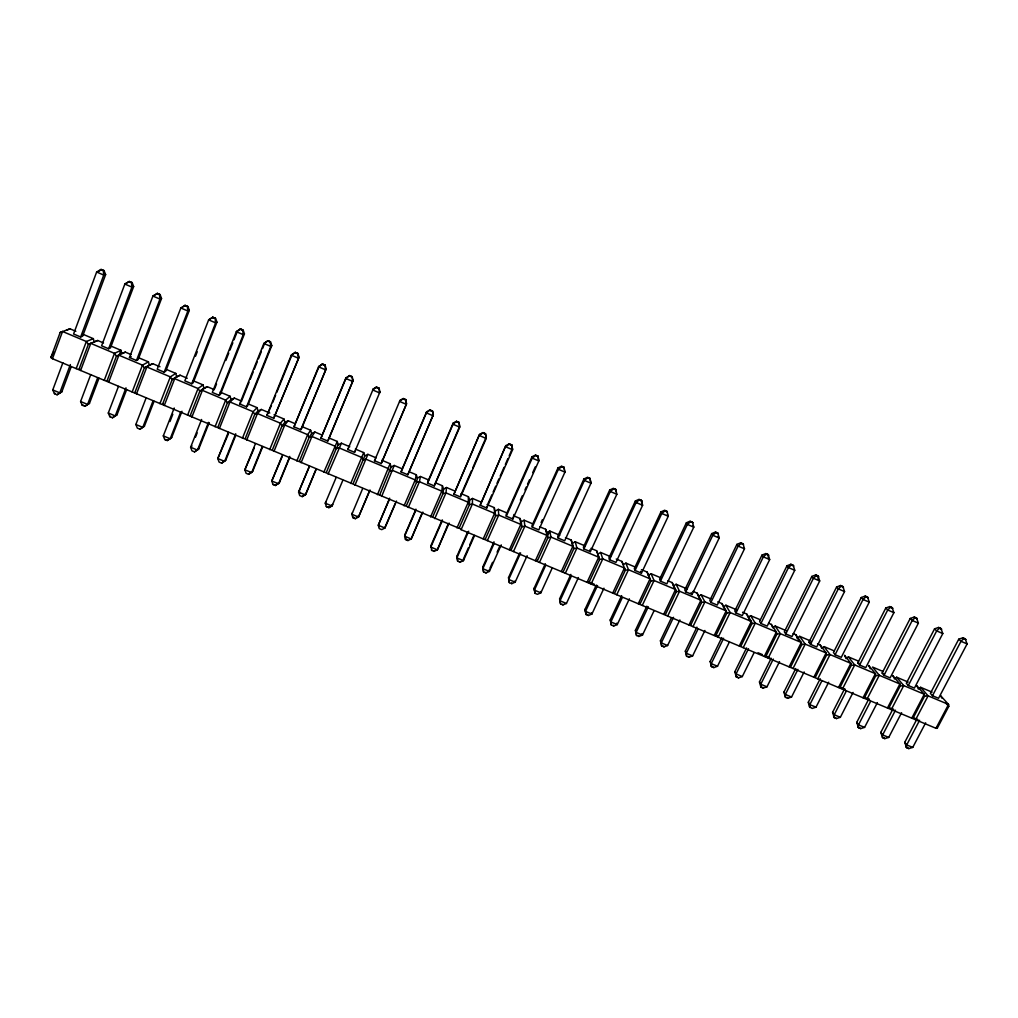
<?xml version="1.0" encoding="UTF-8"?>
<svg xmlns="http://www.w3.org/2000/svg" width="1018" height="1018" viewBox="0 0 1018 1018"><rect width="100%" height="100%" fill="white"/><g stroke="black" fill="none" stroke-linecap="round" stroke-linejoin="round"><path stroke-width="1.5" d="M853.071 692.431L840.346 717.308L836.491 718.555L834.2 717.601L834.226 714.763L846.225 691.247M481.209 502.129L472.492 498.451L472.403 504.025L461.103 529.653L935.975 728.29L937.222 728.303L948.776 706.39L948.547 704.456L940.708 695.79L941.752 698.03M461.116 493.654L468.42 496.733L469.565 500.054L469.451 504.686L459.067 528.266L52.452 358.718L50.9 357.522L60.177 332.466L62.543 331.486L86.352 341.501L88.375 344.339L79.022 369.279L79.709 368.961M877.376 702.611L864.587 727.386L860.694 728.608L858.416 727.654L858.492 724.854L870.555 701.427M468.42 496.733L468.255 502.268L456.967 527.922M463.483 559.416L463.432 560.651L460.098 562.203L457.642 561.173L456.98 556.146L467.478 532.376M901.579 712.727L888.727 737.426L884.795 738.623L882.53 737.668L882.657 734.894L895.496 710.182M460.098 562.203L460.136 561.529M459.093 527.693L461.103 529.653M457.642 561.173L456.98 556.146M925.667 722.805L912.752 747.403L908.794 748.586L906.529 747.645L906.707 744.896L919.61 720.273M453.939 494.188L479.542 434.406L482.965 432.599L485.459 433.655L486.222 438.465L460.556 496.975L453.939 494.188L479.542 434.406M453.15 423.119L453.035 424.29L459.729 427.153L459.042 422.368L456.535 421.287L453.15 423.119L427.827 481.654L427.585 483.092L434.241 485.891L459.729 427.153L459.042 422.368M427.585 483.092L453.035 424.29L456.535 421.287M455.275 491.198L446.52 487.507L445.973 492.89L434.75 518.633M435.551 482.876L442.423 485.777L443.555 489.098L443.046 493.577L432.803 516.686M442.423 485.777L441.799 491.134L430.589 516.889M442.079 520.096L431.021 545.355L431.632 550.369L434.088 551.387L434.164 550.738M431.632 550.369L431.708 549.72M434.241 485.891L459.194 427.395M433.337 414.657L407.798 474.757L401.117 471.932L401.486 470.545L426.644 411.794L429.978 409.936L432.497 411.017L433.337 414.657L407.798 474.757M404.96 534.514L405.482 539.515L407.964 540.545L405.609 538.878L404.96 534.514L415.929 509.153M428.68 479.987L420.434 476.5L419.416 481.718L408.256 507.549M426.644 411.794L426.389 412.901L433.121 415.777L432.497 411.017M405.482 539.515L405.609 538.878M409.401 471.856L416.311 474.77L417.418 478.091L416.527 482.417L406.398 505.641M416.311 474.77L415.217 479.949L404.082 505.806M401.117 471.932L426.389 412.901L429.978 409.936M385.237 526.879L384.931 528.011L381.712 529.64L379.23 528.596L378.289 525.25L389.665 498.158M402.504 468.954L394.221 465.455L381.661 496.428M381.75 460.2L390.072 463.712L391.154 467.02L379.867 494.544M390.072 463.712L377.462 494.672M374.522 460.734L399.998 400.405L403.306 398.522L405.826 399.603L406.373 404.35L381.228 463.559L374.522 460.734L375.018 459.398M399.998 400.405L399.616 401.474L406.373 404.35L405.826 399.603M381.228 463.559L406.716 403.281M399.616 401.474L403.306 398.522M369.33 491.325L358.527 517.042L355.346 518.684L352.852 517.64L351.846 514.268L352.457 512.678M355.346 518.684L353.068 517.042L352.852 517.64M53.649 351.795L50.9 357.522M52.452 358.718L62.543 331.486M71.247 366.633L61.831 391.841L57.072 394.78L54.438 393.686L52.758 389.945L62.887 362.752M70.357 364.571L59.782 392.859L57.072 394.78M80.651 336.971L103.76 275.064L103.34 270.712L100.68 269.579L96.646 272.022L73.576 333.993L80.651 336.971L82.611 336.22L105.63 274.606L104.04 270.546L100.68 269.579M76.185 368.643L86.352 341.501L93.363 338.663L94.165 341.933L97.715 340.496L103.531 342.951M80.613 370.501L90.78 343.371L114.474 353.348L116.434 356.147L107.005 380.986L107.653 380.643M98.988 378.238L89.495 403.332L84.825 406.309L82.203 405.215L80.6 401.512L90.666 374.789M97.677 377.716L87.586 404.426L84.825 406.309M108.633 348.754L131.933 287.101L131.487 282.749L128.841 281.617L124.845 284.073L101.596 345.789L108.633 348.754L110.44 347.94L133.651 286.58L132.136 282.559L128.841 281.617M104.23 380.376L114.474 353.348L120.977 350.294L121.804 353.564L125.303 352.126L131.093 354.569M108.633 382.221L118.89 355.206L142.469 365.131L144.365 367.892L134.86 392.643L135.445 392.274M119.284 354.722L120.977 350.294L110.797 346.005M126.588 389.792L117.019 414.784L112.438 417.774L109.842 416.693L108.29 413.028L118.457 386.407M129.464 357.534L152.916 296.06L157.459 293.388L160.093 294.52L161.544 298.503L138.143 359.608L136.476 360.487L129.464 357.534L131.182 356.669M125.99 387.845L115.25 415.917L112.438 417.774M136.476 360.487L159.966 299.076L159.495 294.724L156.861 293.604M132.136 392.045L142.469 365.131L148.45 361.874L149.302 365.157L144.365 367.892L152.764 363.693L159.966 366.734M136.514 393.877L146.859 366.976L170.324 376.864L172.169 379.587L162.575 404.235L163.122 403.853M154.074 401.283L144.416 426.173L139.937 429.202L137.341 428.12L135.865 424.493L146.108 397.974M153.056 400.876L142.787 427.369L135.865 424.493M164.178 372.155L187.872 310.999L187.376 306.647L184.754 305.527L180.848 307.996L157.205 369.216L164.178 372.155L165.718 371.226L189.31 310.363L187.923 306.418L184.754 305.527M159.915 403.662L170.324 376.864L175.796 373.402L176.674 376.685L172.169 379.587L180.097 375.209L187.261 378.238M164.267 405.495L174.702 378.696L198.052 388.532L199.833 391.23L190.162 415.777L190.659 415.382M181.993 411.259L171.698 437.511L167.308 440.565L164.725 439.496L163.3 435.895L174.205 408.014M169.968 421.528L172.831 414.224M195.52 356.198L197.25 351.757M180.542 412.379L170.197 438.758L163.3 435.895M191.766 383.773L215.638 322.859L215.116 318.507L212.507 317.4L208.652 319.881L184.818 380.847L191.766 383.773L193.166 382.781L216.936 322.172L215.612 318.265L212.507 317.4M187.554 415.229L198.052 388.532L203.027 384.88L203.931 388.163L199.833 391.23L207.29 386.675L214.429 389.69M191.893 417.049L202.404 390.365L225.652 400.15L227.37 402.823L218.068 426.847M201.602 419.48L190.621 447.246L191.969 450.821L194.54 451.89L198.841 448.811L209.212 422.648M195.456 437.244L197.187 432.879M214.773 388.456L216.516 384.028M225.856 360.448L228.77 353.081M229.928 350.128L232.855 342.761M234.013 339.808L237.512 330.965L240.566 328.941L243.175 330.048L244.435 333.929L220.473 394.297L219.214 395.328L212.304 392.426L236.329 331.703L240.566 328.941M208.486 422.368L197.479 450.096L190.621 447.246L192.008 445.96M219.214 395.328L243.277 334.668L242.729 330.316L240.133 329.208M215.065 426.746L225.652 400.15L230.119 396.295L231.048 399.59L227.37 402.823L229.979 401.97L234.369 398.089L241.47 401.079M219.392 428.553L229.979 401.97L253.113 411.705L254.767 414.351L245.351 438.262M228.286 432.357L217.801 458.545L219.099 462.083L221.657 463.152L225.856 460.034L235.731 435.437M239.663 403.942L263.866 343.473L268.014 340.674L270.597 341.781L271.793 345.624L247.654 405.749L246.534 406.831L239.663 403.942L240.821 402.861M228.337 434.037L217.801 458.545L224.634 461.383L235.718 433.757M241.406 401.397L249.041 382.31M250.224 379.383L253.164 372.041M254.335 369.101L257.274 361.759M258.445 358.82L261.384 351.49M262.568 348.55L264.909 342.672M246.534 406.831L270.788 346.425L270.215 342.073L267.632 340.966L263.866 343.473L270.788 346.425L271.793 345.624M242.449 438.198L253.113 411.705L257.083 407.658L248.57 404.07M246.75 439.992L257.427 413.524L261.321 409.452L269.795 413.028M255.429 443.708L244.867 469.794L246.101 473.306L248.647 474.363L252.744 471.219L262.708 446.724M266.881 415.408L291.275 355.18L295.322 352.355L297.905 353.45L299.037 357.254L273.727 418.283L266.881 415.408L271.462 405.508M376.202 457.871L367.88 454.359L354.926 485.242M254.169 448.213L244.867 469.794L251.662 472.619L262.25 446.558M272.646 402.581L275.611 395.264M276.794 392.35L292.191 354.328M273.727 418.283L299.037 357.254M269.706 449.6L280.446 423.221L283.933 418.983L274.033 414.81M273.982 451.381L284.747 425.028L288.145 420.752L295.182 423.717M282.444 455.008L271.793 480.992L272.964 484.466L275.496 485.51L279.517 482.354L289.545 457.947M293.986 426.822L318.545 366.836L322.515 363.973L325.073 365.068L326.154 368.847L301.646 428.489L300.794 429.685L293.986 426.822L319.334 365.933M282.202 456.56L271.793 480.992L278.563 483.804L289.812 456.395M300.794 429.685L326.154 368.847M296.836 460.938L307.652 434.673L310.655 430.245L302.206 426.682M301.086 462.719L311.928 436.467L314.842 432.014L321.853 434.953M309.319 466.244L298.605 492.127L299.712 495.575L302.244 496.619L305.336 494.926L306.163 493.437L316.267 469.12M320.95 438.173L345.7 378.429L349.568 375.553L352.113 376.635L353.131 380.376L328.458 439.789L327.732 441.036L320.95 438.173L346.349 377.474M316.076 469.069L305.336 494.926L298.605 492.127L309.548 466.32M353.221 483.397L364.775 455.911L363.719 452.603L355.358 449.078M327.732 441.036L353.131 380.376M323.826 472.237L337.251 441.443L328.852 437.905M328.076 474.006L341.424 443.212L349.785 446.737M336.169 477.455L325.289 503.223L326.345 506.633L328.852 507.677L331.995 506.01L332.695 504.457L328.852 507.677M347.8 449.485L373.237 388.965L376.495 387.069L379.04 388.151L379.994 391.854L354.544 452.323L347.8 449.485L348.423 448.2M342.862 480.254L331.995 506.01L325.289 503.223L326.014 501.683M350.701 483.474L363.719 452.603M362.675 488.538L351.846 514.268L358.527 517.042L370.018 489.963M389.245 499.673L378.289 525.25L384.931 528.011L396.511 501.047M385.377 526.37L395.086 503.757M415.637 510.718L404.604 536.193L411.221 538.942L422.877 512.079M421.923 513.314L411.221 538.942L407.964 540.545M442.525 520.3L430.805 547.086L437.384 549.822L449.116 523.061M448.035 524.245L437.384 549.822L434.088 551.387M460.645 495.473L471.499 470.723M472.772 467.809L486.171 437.231M505.819 445.629L480.165 505.233L486.757 508.007L512.588 449.727L511.761 444.904L509.28 443.848L505.819 445.629L480.165 505.233M468.674 531.243L456.878 557.915L463.432 560.651L474.63 535.392M463.495 558.857L468.458 547.684M469.692 544.885L473.408 536.511M488.004 503.554L491.859 494.85M493.145 491.961L495.715 486.159M497 483.257L498.922 478.905M500.207 476.004L504.063 467.3M505.348 464.399L507.918 458.596M509.204 455.695L512.423 448.454M483.219 538.904L494.583 513.352L494.29 507.638L487.024 504.572M485.268 539.235L495.728 515.744L494.29 507.638M487.342 540.634L498.718 515.095L498.349 509.344L495.461 510.96M501.25 544.872L489.365 571.416L485.993 572.956L483.55 571.938L482.812 566.886L494.01 541.818M531.969 456.802L506.15 514.637L506.277 516.228L512.843 518.989L538.827 460.95L537.937 456.102L535.468 455.046L531.969 456.802L532.223 458.125L506.277 516.228M494.086 543.536L482.837 568.706L489.365 571.416L489.314 569.584M489.963 568.133L492.559 562.33M497.102 552.163L499.711 546.361M513.963 514.497L512.843 518.989M520.427 500.054L522.374 495.728M524.957 489.951L526.255 487.062M527.54 484.174L529.487 479.834M532.719 472.606L535.303 466.829M509.356 549.835L520.796 524.397L520.045 518.493L514.268 516.05M513.466 551.552L524.906 526.128L524.092 520.198L521.241 521.827L521.878 526.751L511.303 549.529M527.133 555.701L515.172 582.156L511.761 583.658L509.331 582.652L508.542 577.588L519.638 552.978M557.991 467.924L532.007 525.543L532.274 527.171L538.802 529.92L564.952 472.11L563.997 467.249L561.542 466.193L557.991 467.924L558.386 469.298L532.274 527.171M520.631 552.978L508.682 579.458L515.172 582.156L515.057 580.858M541.118 522.527L542.416 519.638M535.379 560.727L546.882 535.379L545.686 529.296L539.934 526.866M547.824 535.15L549.72 531.002L559.747 535.226M539.464 562.432L550.98 537.097L549.72 531.002L546.908 532.63L547.913 537.708L537.326 561.007L537.224 560.384M552.278 567.866L540.863 592.832L537.428 594.321L534.997 593.316L534.145 588.226L545.304 563.717M583.912 478.994L557.762 536.384L558.144 538.064L564.646 540.812L590.962 483.219L589.931 478.333L587.488 477.289L583.912 478.994L584.421 480.42L558.144 538.064M545.788 565.155L534.399 590.147L540.863 592.832L540.66 591.509M354.544 452.323L355.142 451.025M561.274 571.556L572.854 546.31L571.213 540.062L565.486 537.644M563.183 571.823L573.834 548.613L571.213 540.062M565.334 573.261L576.926 548.028L575.221 541.741L572.46 543.396M578.415 577.524L566.441 603.458L562.967 604.921L560.549 603.928L559.62 598.826L570.869 574.406M609.693 490.027L583.39 547.188L583.899 548.918L590.364 551.641L616.844 494.277L615.75 489.378L613.307 488.335L609.693 490.027L610.329 491.49L616.844 494.277M571.302 576.264L560.015 600.785L560.549 603.928M583.899 548.918L610.329 491.49L613.549 488.882L615.992 489.925M587.055 582.334L598.699 557.19L596.624 550.763L590.924 548.358M591.102 584.027L602.758 558.895L600.62 552.443L597.897 554.11L599.627 559.467L588.913 582.589L588.722 581.927L594.41 584.307M603.954 588.2L591.903 614.045L588.391 615.483L585.986 614.49L584.994 609.375L596.306 585.057M635.372 500.996L608.904 557.928L609.528 559.709L615.966 562.42L642.6 505.284L641.442 500.372L639.024 499.329L635.372 500.996L636.123 502.51L642.6 505.284L641.824 503.745M597.528 585.515L585.503 611.385L585.986 614.49M609.528 559.709L636.123 502.51L639.304 499.902L641.734 500.932M326.345 506.633L329.119 507.091M373.237 388.965L372.728 389.983L379.51 392.872L379.994 391.854M612.709 593.074L624.428 568.019L602.758 558.895L599.627 559.467L598.699 557.19L576.926 548.028L573.834 548.613L572.854 546.31L550.98 537.097L547.913 537.708L546.882 535.379L524.906 526.128L521.878 526.751L520.796 524.397L498.718 515.095L495.728 515.744L494.583 513.352L472.403 504.025L469.451 504.686L468.255 502.268L445.973 492.89L443.046 493.577L441.799 491.134L419.416 481.718L416.527 482.417L415.217 479.949L392.732 470.481L389.881 471.207L388.52 468.713L365.92 459.194L363.108 459.945L361.683 457.413L338.994 447.856L336.22 448.62L326.447 472.187M614.528 593.303L625.306 570.271L621.922 561.427L616.234 559.035M616.743 594.754L628.475 569.724L625.892 563.107L623.207 564.774L621.922 561.427M629.379 598.839L617.252 624.581L613.701 626.006L611.309 625.014L610.253 619.886L621.629 595.645M660.924 511.914L634.303 568.629L635.054 570.462L641.455 573.159L668.253 516.241L667.032 511.303L664.614 510.272L660.924 511.914L661.802 513.479L668.253 516.241L667.35 514.663M622.303 597.591L610.876 621.934L611.309 625.014M635.054 570.462L661.802 513.479L664.945 510.858L667.363 511.889M638.261 603.763L650.044 578.809L647.104 572.04L641.442 569.66M642.269 605.443L654.065 580.502L651.062 573.707L648.415 575.386L650.871 581.036L640.029 603.979L639.749 603.28M654.001 610.851L642.485 635.067L638.897 636.466L636.517 635.486L635.41 630.333L646.837 606.194M686.374 522.794L659.6 579.293L660.453 581.163L666.841 583.848L693.78 527.146L692.495 522.196L690.089 521.165L686.374 522.794L687.366 524.41L693.78 527.146L692.762 525.517M648.313 606.766L636.135 632.433L636.517 635.486M660.453 581.163L687.366 524.41L690.471 521.776L692.876 522.807M663.685 614.401L675.545 589.537L672.173 582.601L667.948 580.833M665.403 614.592L676.321 591.738L675.545 589.537L654.065 580.502L650.871 581.036L650.044 578.809L628.475 569.724L625.306 570.271L624.428 568.019M667.681 616.068L679.553 591.229L676.105 584.268L673.509 585.961L676.321 591.738L679.553 591.229L700.931 600.226L701.644 602.401L690.675 625.167L690.319 624.428M679.871 619.962L667.604 645.514L663.99 646.888L661.624 645.908L660.44 640.742L671.269 618.117M711.697 533.61L684.77 589.893L685.738 591.802L692.1 594.487L719.192 538.013L717.843 533.038L715.45 532.02L711.697 533.61L712.804 535.277L719.192 538.013L718.059 536.333M673.534 617.315L661.293 642.88L661.624 645.908M685.738 591.802L712.804 535.277L715.87 532.63L718.263 533.661M379.51 392.872L379.04 388.151M688.995 624.988L700.931 600.226L697.126 593.125L692.927 591.356M692.978 626.643L704.914 601.905L701.046 594.779L698.488 596.472L697.126 593.125M704.94 630.46L692.622 655.91L688.957 657.272L686.603 656.292L685.356 651.113L696.923 627.152M736.905 544.388L709.826 600.455L710.92 602.414L717.245 605.074L744.489 548.817L743.076 543.828L740.697 542.81L736.905 544.388L738.126 546.093L744.489 548.817M697.954 629.239L686.323 653.289L686.603 656.292M710.92 602.414L738.126 546.093L741.168 543.447L743.547 544.465M714.203 635.525L726.19 610.864L721.978 603.598L717.792 601.829M718.161 637.179L730.16 612.531L725.885 605.239L723.353 606.957L726.865 613.014L715.832 635.69L715.438 634.939L718.212 636.11M729.219 642.307L717.512 666.256L713.822 667.592L711.48 666.625L710.17 661.433L721.8 637.561M761.998 555.103L734.767 610.953L735.976 612.963L742.275 615.623L769.672 559.569L768.196 554.568L765.829 553.563L761.998 555.103L763.347 556.871L769.672 559.569M723.633 638.273L711.251 663.647L711.48 666.625M735.976 612.963L763.347 556.871L766.338 554.212L768.705 555.23M739.284 646.023L751.348 621.451L746.716 614.019L742.542 612.263M740.875 646.163L751.958 623.576L751.348 621.451L730.16 612.531L726.865 613.014L726.19 610.864L704.914 601.905L701.644 602.401L699.124 597.655M743.229 647.664L755.292 623.105L750.597 615.661L748.115 617.379L746.716 614.019M754.071 652.703L742.3 676.563L738.572 677.873L736.243 676.906L734.869 671.702L746.563 647.919M786.978 565.792L759.606 621.425L760.93 623.474L767.19 626.108L794.74 570.284L793.2 565.27L790.846 564.252L786.978 565.792L788.441 567.586L794.74 570.284M748.51 648.682L736.065 673.967L736.243 676.906M760.93 623.474L788.441 567.586L791.393 564.926L793.76 565.944M372.728 389.983L376.495 387.069M764.264 656.47L776.378 631.987L771.339 624.403L768.577 623.232M768.183 658.112L780.322 633.641L775.207 626.032L772.764 627.762L771.339 624.403M779.508 661.649L766.974 686.819L763.207 688.117L760.891 687.15L759.466 681.92L771.224 658.239M811.855 576.417L784.331 631.834L785.769 633.934L792.004 636.555L819.706 580.947L818.09 575.908L815.749 574.903L811.855 576.417L813.42 578.262L819.706 580.947M773.286 659.053L760.764 684.236L760.891 687.15M785.769 633.934L813.42 578.262L816.347 575.603L818.701 576.608M789.115 666.866L801.306 642.485L795.86 634.736L793.098 633.578M769.697 657.641L765.332 655.821L765.803 656.597L776.95 634.087L780.322 633.641L801.306 642.485L801.828 644.559L790.617 666.981L790.108 666.179M793.022 668.495L805.225 644.127L799.703 636.352L797.298 638.095L799.105 640.678M804.144 671.956L791.546 697.025L787.741 698.297L785.438 697.343L783.949 692.1L795.771 668.508M808.954 642.205L836.605 586.992L840.537 585.503L842.879 586.508L844.546 591.56L816.703 646.964L810.493 644.343L808.954 642.205L811.422 643.249M797.947 669.373L785.362 694.454L785.438 697.343M810.493 644.343L838.298 588.888L841.173 586.215L843.515 587.221M813.866 677.212L826.12 652.932L820.266 645.018L817.53 643.872M801.828 644.559L805.225 644.127L826.12 652.932L826.591 654.981L815.329 677.314L814.769 676.499M817.759 678.841L830.026 654.561L824.096 646.634L821.73 648.39L820.266 645.018M828.665 682.225L816.003 707.192L812.173 708.452L809.297 706.594L808.317 702.242L820.203 678.739M861.253 597.528L833.449 652.525L835.104 654.714L841.288 657.323L869.27 602.134L867.552 597.057L865.224 596.064L861.253 597.528L863.06 599.475L869.27 602.134M821.793 681.029L809.844 704.634L809.87 707.497M835.104 654.714L863.06 599.475L865.898 596.79L868.239 597.782M838.514 687.519L850.832 663.329L844.571 655.261L846.047 658.633L848.388 656.877L858.568 661.166M826.591 654.981L830.026 654.561L850.832 663.329L851.252 665.352L839.914 687.595L839.328 686.781L845.08 689.186M842.382 689.148L854.713 664.958L848.388 656.877M834.2 717.601L832.597 712.333L844.533 688.919M857.843 662.807L885.8 608.013L889.796 606.575L892.112 607.568L893.893 612.645L865.771 667.63L859.612 665.034L857.843 662.807L860.299 663.838M859.612 665.034L887.709 609.998L890.521 607.313L892.837 608.306M863.035 697.788L875.416 673.674L868.761 665.467L870.263 668.826M851.252 665.352L854.713 664.958L875.416 673.674L875.798 675.685L864.409 697.839L863.773 697.012L869.499 699.404M866.891 699.391L879.285 675.303L872.566 667.057L882.708 671.333M858.416 727.654L856.749 722.373L868.761 699.048M882.135 673.038L910.219 618.46L914.253 617.035L916.556 618.015L918.401 623.118L890.139 677.886L884.006 675.303L882.135 673.038L884.578 674.069M884.006 675.303L912.243 620.484L915.017 617.786L917.333 618.779M887.454 707.994L899.899 683.981L892.85 675.608L893.868 677.861M888.778 708.044L900.23 685.967L899.899 683.981L879.285 675.303L875.798 675.685M891.297 709.61L903.742 685.598L896.629 677.212L894.377 678.981M882.53 737.668L880.812 732.375L892.875 709.139M934.549 628.844L906.325 683.231L908.298 685.534L914.406 688.104L942.808 633.54L940.899 628.424L938.609 627.444L934.549 628.844L936.675 630.918L942.808 633.54M908.298 685.534L936.675 630.918L939.41 628.221L941.714 629.2M911.772 718.174L924.28 694.251L916.836 685.725L918.376 689.097L920.603 687.303L932.094 692.151M900.23 685.967L903.742 685.598L924.28 694.251L924.56 696.197L913.057 718.199L912.344 717.334L918.02 719.701M915.589 719.764L928.111 695.854L920.603 687.303M906.529 747.645L904.76 742.338L916.887 719.179M958.752 639.189L930.401 693.373L932.475 695.727L938.558 698.284L967.1 643.923L965.14 638.795L962.85 637.815L958.752 639.189L960.992 641.315L967.1 643.923M932.475 695.727L960.992 641.315L963.69 638.604L965.98 639.584M935.975 728.29L948.547 704.456L928.111 695.854L924.56 696.197M341.424 443.212L338.281 444.751L336.22 448.62L334.731 446.075L311.928 436.467L309.192 437.256L299.534 460.938M302.244 496.619L306.163 493.437M349.568 375.553L345.7 378.429L352.521 381.343L352.113 376.635M314.842 432.014L311.661 433.541L309.192 437.256L307.652 434.673L284.747 425.028L282.05 425.829L272.506 449.625M275.496 485.51L279.517 482.354M272.964 484.466L275.865 484.975M248.647 474.363L252.744 471.219M288.145 420.752L284.913 422.279L282.05 425.829L280.446 423.221L257.427 413.524L254.767 414.351L258.038 410.954L261.321 409.452M322.515 363.973L318.545 366.836L325.404 369.763L325.073 365.068M221.657 463.152L225.856 460.034M194.54 451.89L198.841 448.811M295.322 352.355L291.275 355.18L298.159 358.12L297.905 353.45M167.308 440.565L171.698 437.511M164.725 439.496L167.868 440.094M590.135 478.867L587.679 477.824L584.421 480.42L590.962 483.219L589.931 478.333M564.15 467.758L561.681 466.702L558.386 469.298L564.952 472.11L564.532 470.723M538.051 456.598L535.57 455.542L532.223 458.125L538.827 460.95L537.937 456.102M98.542 271.577L101.38 269.414M509.28 443.848L505.959 446.902L512.588 449.727L511.761 444.904M482.965 432.599L479.554 435.615L486.222 438.465L485.459 433.655M356.745 517.195L359.087 515.439M129.49 281.426L124.845 284.073L131.933 287.101L133.651 286.58M139.937 429.202L144.416 426.173M157.459 293.388L152.916 296.06L159.966 299.076L161.544 298.503M183.316 306.685L185.289 305.298M213.004 317.145L208.652 319.881L215.638 322.859L216.936 322.172M244.435 333.929L243.277 334.668L236.329 331.703L237.512 330.965M117.019 414.784L115.25 415.917L108.29 413.028M109.842 416.693L110.517 416.273M89.495 403.332L87.586 404.426L80.6 401.512M82.203 405.215L82.929 404.808M469.565 500.054L472.492 498.451M443.555 489.098L446.52 487.507M417.418 478.091L420.434 476.5M391.154 467.02L394.221 465.455M61.831 391.841L59.782 392.859L52.758 389.945M364.775 455.911L367.88 454.359M54.438 393.686L55.214 393.292M125.303 352.126L116.434 356.147L118.89 355.206M231.048 399.59L234.369 398.089M189.31 310.363L187.872 310.999L180.848 307.996L182.324 307.385M203.931 388.163L207.29 386.675M176.674 376.685L180.097 375.209M149.302 365.157L152.764 363.693M97.715 340.496L88.375 344.339L90.78 343.371M66.399 330.239L70 328.814L75.841 331.283M60.177 332.466L70 328.814M131.487 282.749L132.136 282.559M105.63 274.606L103.76 275.064L96.646 272.022L97.957 271.717M103.34 270.712L104.04 270.546M566.441 603.458L560.015 600.785L559.62 598.826M667.604 645.514L661.293 642.88L660.44 640.742M692.622 655.91L686.323 653.289L685.356 651.113M717.512 666.256L711.251 663.647L710.17 661.433M742.3 676.563L736.065 673.967L734.869 671.702M766.974 686.819L760.764 684.236L759.466 681.92M791.546 697.025L785.362 694.454L783.949 692.1M816.003 707.192L809.844 704.634L808.317 702.242M840.346 717.308L834.226 714.763L832.597 712.333M864.587 727.386L858.492 724.854L856.749 722.373M888.727 737.426L882.657 734.894L880.812 732.375M912.752 747.403L906.707 744.896L904.76 742.338M585.795 613.739L588.391 615.483M711.073 665.785L713.822 667.592M735.785 676.054L738.572 677.873M833.577 716.672L836.491 718.555M857.767 726.725L860.694 728.608M905.804 746.678L908.794 748.586M758.003 652.754L762.393 654.587M889.541 707.79L893.817 709.571M83.145 334.349L93.363 338.663M138.321 357.611L148.45 361.874M165.718 369.152L175.796 373.402M192.987 380.656L203.027 384.88M220.13 392.095L230.119 396.295M498.349 509.344L507.028 513.008M524.092 520.198L532.732 523.837M575.221 541.741L585.21 545.953M600.62 552.443L610.558 556.642M625.892 563.107L635.792 567.268M651.062 573.707L660.911 577.855M676.105 584.268L687.315 588.989M701.046 594.779L710.818 598.889M725.885 605.239L736.994 609.922M750.597 615.661L760.281 619.733M775.207 626.032L786.227 630.676M799.703 636.352L810.672 640.984M824.096 646.634L834.34 650.947M896.629 677.212L908.171 682.073M844.546 591.56L838.298 588.888L836.605 586.992M893.893 612.645L887.709 609.998L885.8 608.013M918.401 623.118L912.243 620.484L910.219 618.46M101.037 269.49L103.696 270.635M129.159 281.528L131.818 282.66M157.154 293.489L159.801 294.622M185.022 305.413L187.643 306.533M212.749 317.272L215.371 318.392M240.35 329.069L242.958 330.188M267.823 340.814L270.406 341.921M295.156 352.508L297.74 353.615M322.375 364.139L324.933 365.246M349.454 375.718L351.999 376.813M376.406 387.247L378.95 388.342M403.23 398.725L405.762 399.807M429.94 410.139L432.459 411.221M456.522 421.516L459.029 422.585M482.977 432.828L485.471 433.884M509.305 444.077L511.787 445.146M535.519 455.288L537.988 456.344M561.605 466.448L564.074 467.504M587.577 477.557L590.033 478.6M613.434 488.615L615.865 489.645M639.164 499.609L641.594 500.652M664.779 510.565L667.197 511.596M690.28 521.471L692.685 522.501M715.667 532.325L718.059 533.343M740.926 543.128L743.305 544.146M766.083 553.881L768.45 554.899M791.126 564.596L793.48 565.601M816.042 575.246L818.396 576.252M840.855 585.859L843.197 586.864M865.567 596.421L867.896 597.426M890.152 606.944L892.468 607.937M914.635 617.417L916.938 618.397M939.003 627.839L941.306 628.819M963.27 638.21L965.56 639.189M294.991 352.661L297.574 353.768M322.222 364.317L324.793 365.411M349.339 375.896L351.884 376.991M376.316 387.438L378.861 388.52M403.166 398.916L405.698 399.998M429.901 410.356L432.421 411.425M456.497 421.732L459.003 422.801M482.977 433.044L485.471 434.113M509.331 444.319L511.825 445.388M962.85 637.815L963.69 638.604M938.609 627.444L939.41 628.221M914.253 617.035L915.017 617.786M889.796 606.575L890.521 607.313M865.224 596.064L865.898 596.79M840.537 585.503L841.173 586.215M945.989 703.285L948.776 706.39M815.749 574.903L816.347 575.603M936.471 727.425L937.222 728.303M790.846 564.252L791.393 564.926M765.829 553.563L766.338 554.212M884.108 737.668L884.795 738.623M740.697 542.81L741.168 543.447M775.271 631.554L776.95 634.087L776.378 631.987L755.292 623.105L751.958 623.576L748.879 618.613M787.207 697.406L787.741 698.297M762.724 687.239L763.207 688.117M691.095 592.552L692.1 594.487M688.588 656.445L688.957 657.272M795.86 634.736L797.298 638.095M640.691 571.327L641.455 573.159M721.978 603.598L722.895 605.837M663.66 646.086L663.99 646.888M672.173 582.601L673.509 585.961M647.104 572.04L648.415 575.386M596.624 550.763L597.897 554.11M545.686 529.296L546.908 532.63M641.964 633.616L642.485 635.067L636.135 632.433L635.41 630.333M520.045 518.493L521.241 521.827M638.617 635.677L638.897 636.466M616.806 623.156L617.252 624.581L610.876 621.934L610.253 619.886M337.251 441.443L338.281 444.751M613.46 625.23L613.701 626.006M589.829 549.898L590.364 551.641M310.655 430.245L311.661 433.541M283.933 418.983L284.913 422.279M257.083 407.658L258.038 410.954M591.534 612.658L591.903 614.045L585.503 611.385L584.994 609.375M562.814 604.183L562.967 604.921M534.145 588.226L534.997 593.316M508.542 577.588L509.331 582.652M482.812 566.886L483.55 571.938M563.997 467.249L564.354 469.565M378.76 523.621L379.192 526.535M299.47 490.651L299.852 493.552M615.75 489.378L616.03 491.656M641.442 500.372L641.696 502.625M511.71 582.945L511.761 583.658M768.196 554.568L768.31 557.8M486.719 506.455L486.757 508.007M485.98 572.256L485.993 572.956M818.09 575.908L818.103 579.089"/></g></svg>
